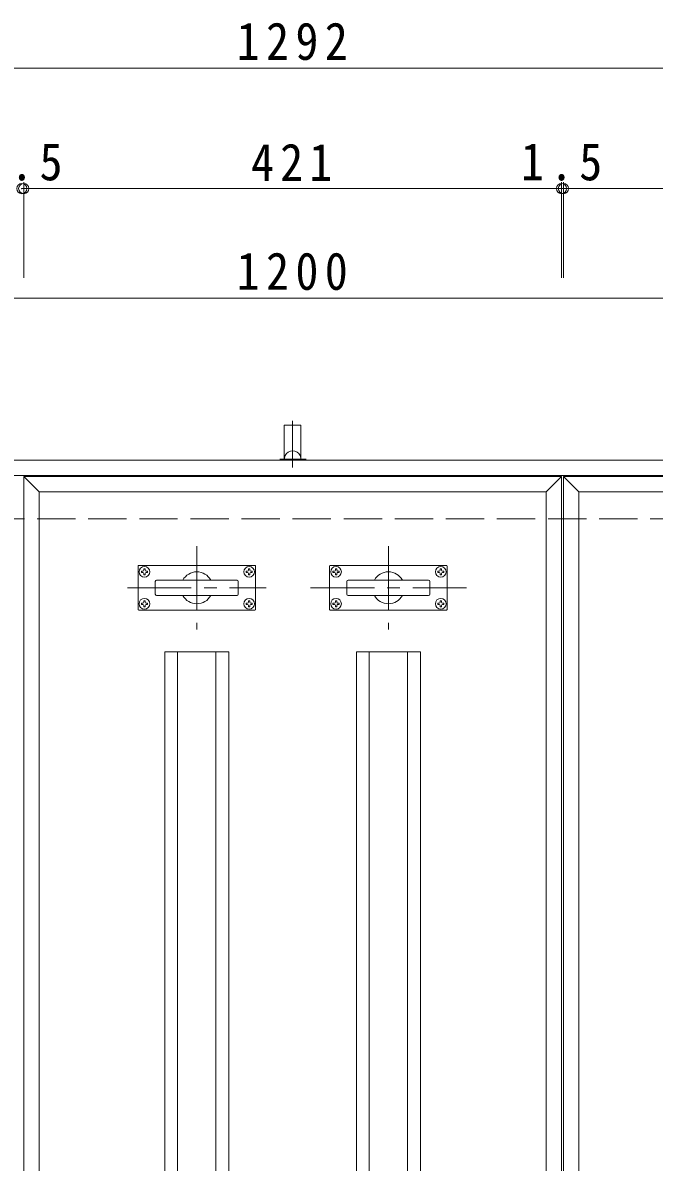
# Model space of a CAD drawing. Units: millimetres at full size, sheet at 1:10. Extents: x -2105 to 2457, y -1919 to 1532.
# Drawn here: x -1331 to -836, y 528 to 1420 of the extents above; entities that cross this region are included whole.
import ezdxf

# ---------------------------------------------------------------- set-up
doc = ezdxf.new("R2010")
doc.units = ezdxf.units.MM
doc.header["$LTSCALE"] = 10
doc.header["$PDMODE"] = 32
doc.header["$PDSIZE"] = 8
for name, pattern in [('CHAIN1', [8, 5, -1, 1, -1]), ('CHAIN2', [12, 9, -1, 1, -1]), ('DASHED3', [4, 3, -1])]:
    doc.linetypes.add(name, pattern=pattern)
for name, color, linetype, lineweight in [('C-1_ピット', 2, 'Continuous', 9), ('C-2_蓋', 3, 'Continuous', 9), ('C-4_寸法', 7, 'Continuous', 9), ('C-6_躯体', 6, 'Continuous', 5), ('C-A', 2, 'Continuous', 9)]:
    doc.layers.add(name, color=color, linetype=linetype, lineweight=lineweight)
doc.styles.add('ＭＳ ゴシック', font='')
doc.styles.get('ＭＳ ゴシック').set_extended_font_data('MS Gothic')

msp = doc.modelspace()

# ---------------------------------------------------------------- linework, layer by layer
at = {"layer": 'C-1_ピット', "linetype": 'CHAIN2'}
for p, q in [((-1119.39, 1072.36), (-1119.39, 1108.81)), ((-1129.52, 1078.76), (-1108.9, 1078.76))]:
    msp.add_line(p, q, dxfattribs=at)
at = {"layer": 'C-1_ピット'}
for p, q in [((-1112.93, 1078.06), (-1112.93, 1105.26)), ((-1765.39, 1078.06), (-473.39, 1078.06)), ((-1753.39, 1066.06), (-485.39, 1066.06))]:
    msp.add_line(p, q, dxfattribs=at)
at = {"layer": 'C-1_ピット', "linetype": 'DASHED3'}
msp.add_line((-1719.39, 1032.06), (-519.39, 1032.06), dxfattribs=at)
at = {"layer": 'C-1_ピット'}
msp.add_lwpolyline([(-1125.89, 1078.76), (-1125.89, 1105.26), (-1112.93, 1105.26)], dxfattribs=at)
msp.add_arc((-1119.39, 1078.76), 6.5, 353.81744, 186.18256, dxfattribs=at)
at = {"layer": 'C-2_蓋'}
for p, q in [((-1329.89, 1065.06), (-1317.89, 1053.06)), ((-1329.89, -200.94), (-1329.89, 1065.06)), ((-1329.89, 1065.06), (-908.89, 1065.06)), ((-907.39, 1065.06), (-895.39, 1053.06)), ((-907.39, -200.94), (-907.39, 1065.06)), ((-907.39, 1065.06), (-486.39, 1065.06)), ((-1317.89, -188.94), (-1317.89, 1053.06)), ((-1317.89, 1053.06), (-920.89, 1053.06)), ((-920.89, 1053.06), (-920.89, -188.94)), ((-895.39, -188.94), (-895.39, 1053.06)), ((-895.39, 1053.06), (-498.39, 1053.06))]:
    msp.add_line(p, q, dxfattribs=at)
msp.add_lwpolyline([(-920.89, 1053.06), (-908.89, 1065.06), (-908.89, -200.94)], dxfattribs=at)
at = {"layer": 'C-4_寸法'}
for p, q in [((-1765.39, 1384.82), (-473.39, 1384.82)), ((-1329.89, 1295.51), (-1329.89, 1220.56)), ((-908.89, 1295.51), (-908.89, 1220.56)), ((-907.39, 1295.51), (-907.39, 1220.56)), ((-1331.39, 1290.51), (-1329.89, 1290.51)), ((-1329.89, 1290.51), (-908.89, 1290.51)), ((-908.89, 1290.51), (-907.39, 1290.51)), ((-907.39, 1290.51), (-486.39, 1290.51)), ((-1719.39, 1204.83), (-519.39, 1204.83))]:
    msp.add_line(p, q, dxfattribs=at)
for p in [(-1331.39, 1290.51), (-1329.89, 1290.51), (-908.89, 1290.51), (-907.39, 1290.51)]:
    msp.add_point(p, dxfattribs=at)
at = {"layer": 'C-6_躯体'}
for p, q in [((-1219.39, 928.06), (-1169.39, 928.06)), ((-1219.39, 928.06), (-1219.39, -63.94)), ((-1209.39, 928.06), (-1209.39, -63.94)), ((-1179.39, 928.06), (-1179.39, -63.94)), ((-1169.39, 928.06), (-1169.39, -63.94)), ((-1069.39, 928.06), (-1019.39, 928.06)), ((-1069.39, 928.06), (-1069.39, -63.94)), ((-1059.39, 928.06), (-1059.39, -63.94)), ((-1029.39, 928.06), (-1029.39, -63.94)), ((-1019.39, 928.06), (-1019.39, -63.94))]:
    msp.add_line(p, q, dxfattribs=at)
at = {"layer": 'C-A', "color": 4, "linetype": 'CHAIN1'}
for p, q in [((-1194.39, 1010.56), (-1194.39, 945.56)), ((-1044.39, 1010.56), (-1044.39, 945.56)), ((-1248.71, 978.06), (-1140.07, 978.06)), ((-1105.39, 978.06), (-983.39, 978.06))]:
    msp.add_line(p, q, dxfattribs=at)
at = {"layer": 'C-A', "color": 3}
for p, q in [((-1240.39, 961.06), (-1240.39, 995.06)), ((-1148.89, 995.56), (-1239.89, 995.56)), ((-1148.39, 961.06), (-1148.39, 995.06)), ((-1090.39, 961.06), (-1090.39, 995.06)), ((-998.89, 995.56), (-1089.89, 995.56)), ((-998.39, 961.06), (-998.39, 995.06)), ((-1226.89, 973.06), (-1226.89, 983.06)), ((-1225.89, 984.06), (-1162.89, 984.06)), ((-1161.89, 973.06), (-1161.89, 983.06)), ((-1076.89, 973.06), (-1076.89, 983.06)), ((-1075.89, 984.06), (-1012.89, 984.06)), ((-1011.89, 973.06), (-1011.89, 983.06)), ((-1225.89, 972.06), (-1162.89, 972.06)), ((-1075.89, 972.06), (-1012.89, 972.06)), ((-1148.89, 960.56), (-1239.89, 960.56)), ((-998.89, 960.56), (-1089.89, 960.56))]:
    msp.add_line(p, q, dxfattribs=at)
at = {"layer": 'C-A'}
for p, q in [((-1237.79, 991.06), (-1236.64, 991.08)), ((-1237.79, 990.06), (-1237.79, 991.06)), ((-1237.79, 990.06), (-1236.64, 990.04)), ((-1236.64, 991.08), (-1236.14, 991.31)), ((-1236.64, 990.04), (-1236.14, 989.81)), ((-1235.91, 991.81), (-1236.14, 991.31)), ((-1235.89, 992.96), (-1235.91, 991.81)), ((-1235.89, 992.96), (-1234.89, 992.96)), ((-1234.89, 992.96), (-1234.87, 991.81)), ((-1234.87, 991.81), (-1234.64, 991.31)), ((-1234.14, 991.08), (-1234.64, 991.31)), ((-1234.14, 990.04), (-1234.64, 989.81)), ((-1232.99, 991.06), (-1234.14, 991.08)), ((-1232.99, 990.06), (-1234.14, 990.04)), ((-1232.99, 990.06), (-1232.99, 991.06)), ((-1155.79, 991.06), (-1154.64, 991.08)), ((-1155.79, 990.06), (-1155.79, 991.06)), ((-1155.79, 990.06), (-1154.64, 990.04)), ((-1154.64, 991.08), (-1154.14, 991.31)), ((-1154.64, 990.04), (-1154.14, 989.81)), ((-1153.91, 991.81), (-1154.14, 991.31)), ((-1153.89, 992.96), (-1153.91, 991.81)), ((-1152.89, 992.96), (-1153.89, 992.96)), ((-1152.89, 992.96), (-1152.87, 991.81)), ((-1152.87, 991.81), (-1152.64, 991.31)), ((-1152.14, 991.08), (-1152.64, 991.31)), ((-1152.14, 990.04), (-1152.64, 989.81)), ((-1150.99, 991.06), (-1152.14, 991.08)), ((-1150.99, 990.06), (-1152.14, 990.04)), ((-1150.99, 990.06), (-1150.99, 991.06)), ((-1087.79, 991.06), (-1086.64, 991.08)), ((-1087.79, 990.06), (-1087.79, 991.06)), ((-1087.79, 990.06), (-1086.64, 990.04)), ((-1086.64, 991.08), (-1086.14, 991.31)), ((-1086.64, 990.04), (-1086.14, 989.81)), ((-1085.91, 991.81), (-1086.14, 991.31)), ((-1085.89, 992.96), (-1085.91, 991.81)), ((-1085.89, 992.96), (-1084.89, 992.96)), ((-1084.89, 992.96), (-1084.87, 991.81)), ((-1084.87, 991.81), (-1084.64, 991.31)), ((-1084.14, 991.08), (-1084.64, 991.31)), ((-1084.14, 990.04), (-1084.64, 989.81)), ((-1082.99, 991.06), (-1084.14, 991.08)), ((-1082.99, 990.06), (-1084.14, 990.04)), ((-1082.99, 990.06), (-1082.99, 991.06)), ((-1005.79, 991.06), (-1004.64, 991.08)), ((-1005.79, 990.06), (-1005.79, 991.06)), ((-1005.79, 990.06), (-1004.64, 990.04)), ((-1004.64, 991.08), (-1004.14, 991.31)), ((-1004.64, 990.04), (-1004.14, 989.81)), ((-1003.91, 991.81), (-1004.14, 991.31)), ((-1003.89, 992.96), (-1003.91, 991.81)), ((-1002.89, 992.96), (-1003.89, 992.96)), ((-1002.89, 992.96), (-1002.87, 991.81)), ((-1002.87, 991.81), (-1002.64, 991.31)), ((-1002.14, 991.08), (-1002.64, 991.31)), ((-1002.14, 990.04), (-1002.64, 989.81)), ((-1000.99, 991.06), (-1002.14, 991.08)), ((-1000.99, 990.06), (-1002.14, 990.04)), ((-1000.99, 990.06), (-1000.99, 991.06)), ((-1235.91, 989.31), (-1236.14, 989.81)), ((-1235.89, 988.16), (-1235.91, 989.31)), ((-1234.87, 989.31), (-1234.64, 989.81)), ((-1153.91, 989.31), (-1154.14, 989.81)), ((-1152.89, 988.16), (-1152.87, 989.31)), ((-1152.87, 989.31), (-1152.64, 989.81)), ((-1085.91, 989.31), (-1086.14, 989.81)), ((-1085.89, 988.16), (-1085.91, 989.31)), ((-1084.87, 989.31), (-1084.64, 989.81)), ((-1003.91, 989.31), (-1004.14, 989.81)), ((-1002.89, 988.16), (-1002.87, 989.31)), ((-1002.87, 989.31), (-1002.64, 989.81)), ((-1237.79, 966.06), (-1236.64, 966.08)), ((-1237.79, 966.06), (-1237.79, 965.06)), ((-1237.79, 965.06), (-1236.64, 965.04)), ((-1236.64, 966.08), (-1236.14, 966.31)), ((-1236.64, 965.04), (-1236.14, 964.81)), ((-1235.91, 966.81), (-1236.14, 966.31)), ((-1235.91, 964.31), (-1236.14, 964.81)), ((-1235.89, 967.96), (-1235.91, 966.81)), ((-1235.89, 963.16), (-1235.91, 964.31)), ((-1234.89, 963.16), (-1234.87, 964.31)), ((-1234.87, 966.81), (-1234.64, 966.31)), ((-1234.87, 964.31), (-1234.64, 964.81)), ((-1234.14, 966.08), (-1234.64, 966.31)), ((-1234.14, 965.04), (-1234.64, 964.81)), ((-1232.99, 966.06), (-1234.14, 966.08)), ((-1232.99, 965.06), (-1234.14, 965.04)), ((-1232.99, 966.06), (-1232.99, 965.06)), ((-1155.79, 966.06), (-1154.64, 966.08)), ((-1155.79, 966.06), (-1155.79, 965.06)), ((-1155.79, 965.06), (-1154.64, 965.04)), ((-1154.64, 966.08), (-1154.14, 966.31)), ((-1154.64, 965.04), (-1154.14, 964.81)), ((-1153.91, 966.81), (-1154.14, 966.31)), ((-1153.91, 964.31), (-1154.14, 964.81)), ((-1153.89, 963.16), (-1153.91, 964.31)), ((-1152.89, 967.96), (-1152.87, 966.81)), ((-1152.89, 963.16), (-1152.87, 964.31)), ((-1152.87, 966.81), (-1152.64, 966.31)), ((-1152.87, 964.31), (-1152.64, 964.81)), ((-1152.14, 966.08), (-1152.64, 966.31)), ((-1152.14, 965.04), (-1152.64, 964.81)), ((-1150.99, 966.06), (-1152.14, 966.08)), ((-1150.99, 965.06), (-1152.14, 965.04)), ((-1150.99, 966.06), (-1150.99, 965.06)), ((-1087.79, 966.06), (-1086.64, 966.08)), ((-1087.79, 966.06), (-1087.79, 965.06)), ((-1087.79, 965.06), (-1086.64, 965.04)), ((-1086.64, 966.08), (-1086.14, 966.31)), ((-1086.64, 965.04), (-1086.14, 964.81)), ((-1085.91, 966.81), (-1086.14, 966.31)), ((-1085.91, 964.31), (-1086.14, 964.81)), ((-1085.89, 967.96), (-1085.91, 966.81)), ((-1085.89, 963.16), (-1085.91, 964.31)), ((-1084.89, 963.16), (-1084.87, 964.31)), ((-1084.87, 966.81), (-1084.64, 966.31)), ((-1084.87, 964.31), (-1084.64, 964.81)), ((-1084.14, 966.08), (-1084.64, 966.31)), ((-1084.14, 965.04), (-1084.64, 964.81)), ((-1082.99, 966.06), (-1084.14, 966.08)), ((-1082.99, 965.06), (-1084.14, 965.04)), ((-1082.99, 966.06), (-1082.99, 965.06)), ((-1005.79, 966.06), (-1004.64, 966.08)), ((-1005.79, 966.06), (-1005.79, 965.06)), ((-1005.79, 965.06), (-1004.64, 965.04)), ((-1004.64, 966.08), (-1004.14, 966.31)), ((-1004.64, 965.04), (-1004.14, 964.81)), ((-1003.91, 966.81), (-1004.14, 966.31)), ((-1003.91, 964.31), (-1004.14, 964.81)), ((-1003.89, 963.16), (-1003.91, 964.31)), ((-1002.89, 967.96), (-1002.87, 966.81)), ((-1002.89, 963.16), (-1002.87, 964.31)), ((-1002.87, 966.81), (-1002.64, 966.31)), ((-1002.87, 964.31), (-1002.64, 964.81)), ((-1002.14, 966.08), (-1002.64, 966.31)), ((-1002.14, 965.04), (-1002.64, 964.81)), ((-1000.99, 966.06), (-1002.14, 966.08)), ((-1000.99, 965.06), (-1002.14, 965.04)), ((-1000.99, 966.06), (-1000.99, 965.06)), ((-1235.89, 963.16), (-1234.89, 963.16)), ((-1152.89, 963.16), (-1153.89, 963.16)), ((-1085.89, 963.16), (-1084.89, 963.16)), ((-1002.89, 963.16), (-1003.89, 963.16))]:
    msp.add_line(p, q, dxfattribs=at)
for points in [[(-1235.89, 988.16), (-1234.89, 988.16), (-1234.87, 989.31)], [(-1152.89, 988.16), (-1153.89, 988.16), (-1153.91, 989.31)], [(-1085.89, 988.16), (-1084.89, 988.16), (-1084.87, 989.31)], [(-1002.89, 988.16), (-1003.89, 988.16), (-1003.91, 989.31)], [(-1235.89, 967.96), (-1234.89, 967.96), (-1234.87, 966.81)], [(-1152.89, 967.96), (-1153.89, 967.96), (-1153.91, 966.81)], [(-1085.89, 967.96), (-1084.89, 967.96), (-1084.87, 966.81)], [(-1002.89, 967.96), (-1003.89, 967.96), (-1003.91, 966.81)]]:
    msp.add_lwpolyline(points, dxfattribs=at)
for centre in [(-1235.39, 990.56), (-1153.39, 990.56), (-1085.39, 990.56), (-1003.39, 990.56), (-1235.39, 965.56), (-1153.39, 965.56), (-1085.39, 965.56), (-1003.39, 965.56)]:
    msp.add_circle(centre, 4.2, dxfattribs=at)
at = {"layer": 'C-A', "color": 3}
for centre, radius, start, end in [((-1239.89, 995.06), 0.5, 90, 180), ((-1194.39, 978.06), 12.5, 28.68498, 151.31502), ((-1148.89, 995.06), 0.5, 0, 90), ((-1089.89, 995.06), 0.5, 90, 180), ((-1044.39, 978.06), 12.5, 28.68498, 151.31502), ((-998.89, 995.06), 0.5, 0, 90), ((-1225.89, 983.06), 1, 90, 180), ((-1162.89, 983.06), 1, 0, 90), ((-1075.89, 983.06), 1, 90, 180), ((-1012.89, 983.06), 1, 0, 90), ((-1225.89, 973.06), 1, 180, 270), ((-1162.89, 973.06), 1, 270, 0), ((-1075.89, 973.06), 1, 180, 270), ((-1012.89, 973.06), 1, 270, 0), ((-1194.39, 978.06), 12.5, 208.68561, 331.31439), ((-1044.39, 978.06), 12.5, 208.68561, 331.31439), ((-1239.89, 961.06), 0.5, 180, 270), ((-1148.89, 961.06), 0.5, 270, 0), ((-1089.89, 961.06), 0.5, 180, 270), ((-998.89, 961.06), 0.5, 270, 0)]:
    msp.add_arc(centre, radius, start, end, dxfattribs=at)

# ---------------------------------------------------------------- texts
at = {"layer": 'C-4_寸法', "color": 2, "char_height": 29.33, "attachment_point": 7, "style": 'ＭＳ ゴシック'}
for s, insert in [('\\T1.28;\\W0.9;1292', (-1163.14, 1390.82)), ('\\T1.27;\\W0.9;1.5', (-1363.14, 1296.51)), ('\\T1.27;\\W0.9;421', (-1151.89, 1296.51)), ('\\T1.27;\\W0.9;1.5', (-940.64, 1296.51)), ('\\T1.28;\\W0.9;1200', (-1163.14, 1210.83))]:
    msp.add_mtext(s, dxfattribs=dict(at, insert=insert))

doc.saveas('drawing.dxf')
